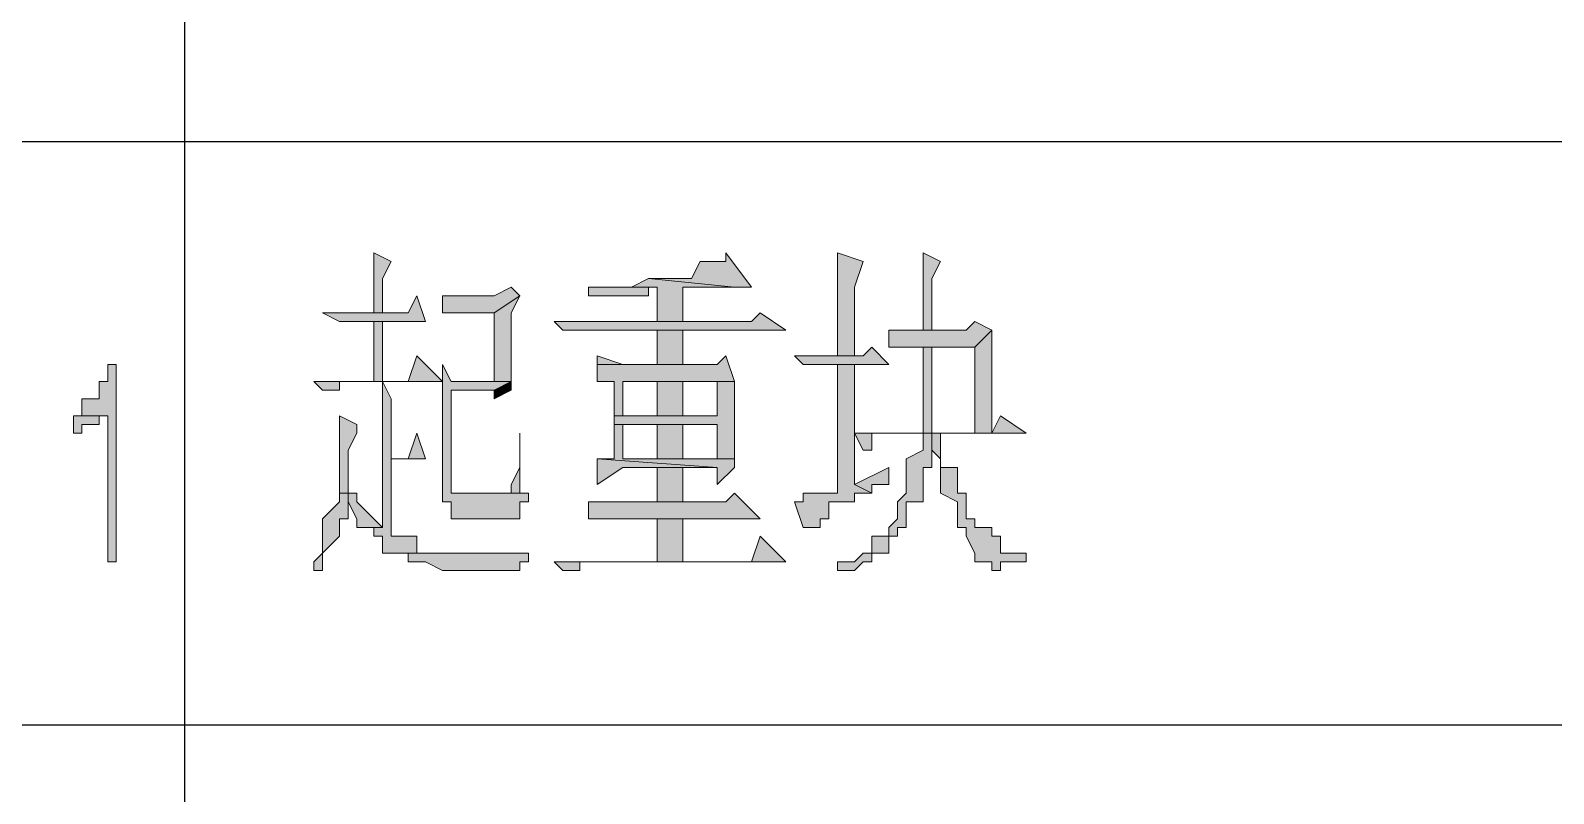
# Model space of a CAD drawing. Header units: millimetres. Extents: x 20 to 821, y 1 to 1134.
# Drawn here: x 616.32 to 648.25, y 234.86 to 250.87 of the extents above; entities that cross this region are included whole.
import ezdxf

# ---------------------------------------------------------------- set-up
doc = ezdxf.new("R2010")
doc.units = ezdxf.units.MM
doc.layers.add('1', color=7, linetype='Continuous')

msp = doc.modelspace()

# ---------------------------------------------------------------- hatches: boundary and pattern name
h = msp.add_hatch(color=0)
h.dxf.hatch_style = 2
h.paths.add_polyline_path([(623.52, 246.201732), (623.52, 244.941732), (623.7, 244.941732), (623.7, 245.661732), (623.88, 246.021732)])
h = msp.add_hatch(color=0)
h.dxf.hatch_style = 2
h.paths.add_polyline_path([(630.9, 246.201732), (630.9, 246.021732), (630.72, 246.021732), (630.36, 246.021732), (630.18, 245.661732), (629.28, 245.661732), (631.08, 245.481732), (631.44, 245.481732)])
h = msp.add_hatch(color=0)
h.dxf.hatch_style = 2
h.paths.add_polyline_path([(633.24, 246.201732), (633.24, 244.041732), (633.6, 244.041732), (633.6, 245.481732), (633.78, 246.021732)])
h = msp.add_hatch(color=0)
h.dxf.hatch_style = 2
h.paths.add_polyline_path([(635.04, 246.201732), (635.04, 244.581732), (635.22, 244.581732), (635.22, 245.661732), (635.4, 246.021732)])
h = msp.add_hatch(color=0)
h.dxf.hatch_style = 2
h.paths.add_polyline_path([(629.28, 245.661732), (628.92, 245.481732), (628.02, 245.481732), (629.46, 245.481732), (629.46, 244.761732), (630, 244.761732), (630, 245.481732), (630.18, 245.481732), (630.9, 245.481732), (631.08, 245.481732)])
h = msp.add_hatch(color=0)
h.dxf.hatch_style = 2
h.paths.add_polyline_path([(624.42, 245.301732), (624.24, 244.941732), (622.44, 244.941732), (622.8, 244.761732), (624.6, 244.761732)])
h = msp.add_hatch(color=0)
h.dxf.hatch_style = 2
h.paths.add_polyline_path([(626.4, 245.481732), (626.04, 245.301732), (624.96, 245.301732), (624.96, 244.941732), (626.04, 244.941732), (626.58, 245.301732)])
h = msp.add_hatch(color=0)
h.dxf.hatch_style = 2
h.paths.add_polyline_path([(626.58, 245.301732), (626.04, 244.941732), (626.04, 243.501732), (625.14, 243.501732), (626.4, 243.501732), (626.4, 243.861732), (626.4, 244.941732)])
h = msp.add_hatch(color=0)
h.dxf.hatch_style = 2
h.paths.add_polyline_path([(628.02, 245.481732), (628.02, 245.301732), (628.2, 245.301732), (629.28, 245.301732), (629.28, 245.481732), (629.46, 245.481732)])
h = msp.add_hatch(color=0)
h.dxf.hatch_style = 2
h.paths.add_polyline_path([(631.62, 244.941732), (631.44, 244.761732), (627.3, 244.761732), (627.48, 244.581732), (632.16, 244.581732)])
h = msp.add_hatch(color=0)
h.dxf.hatch_style = 2
h.paths.add_polyline_path([(623.52, 243.501732), (623.7, 243.501732), (623.7, 244.761732), (623.52, 244.761732)])
h = msp.add_hatch(color=0)
h.dxf.hatch_style = 2
h.paths.add_polyline_path([(636.12, 244.761732), (635.94, 244.581732), (634.32, 244.581732), (634.32, 244.221732), (636.12, 244.221732), (636.48, 244.581732)])
h = msp.add_hatch(color=0)
h.dxf.hatch_style = 2
h.paths.add_polyline_path([(629.46, 243.861732), (630, 243.861732), (630, 244.581732), (629.46, 244.581732)])
h = msp.add_hatch(color=0)
h.dxf.hatch_style = 2
h.paths.add_polyline_path([(636.48, 244.581732), (636.12, 244.221732), (636.12, 242.421732), (636.48, 242.421732)])
h = msp.add_hatch(color=0)
h.dxf.hatch_style = 2
h.paths.add_polyline_path([(624.42, 244.041732), (624.24, 243.501732), (622.26, 243.501732), (622.44, 243.321732), (622.8, 243.321732), (622.8, 243.501732), (624.96, 243.501732)])
h = msp.add_hatch(color=0)
h.dxf.hatch_style = 2
h.paths.add_polyline_path([(628.2, 244.041732), (628.2, 243.861732), (628.74, 243.861732)])
h = msp.add_hatch(color=0)
h.dxf.hatch_style = 2
h.paths.add_polyline_path([(630.9, 244.041732), (630.72, 243.861732), (628.2, 243.861732), (628.2, 243.501732), (628.56, 243.501732), (628.56, 243.321732), (628.56, 242.781732), (628.74, 242.781732), (628.74, 243.501732), (629.46, 243.501732), (631.08, 243.501732)])
h = msp.add_hatch(color=0)
h.dxf.hatch_style = 2
h.paths.add_polyline_path([(633.96, 244.221732), (633.78, 244.041732), (632.34, 244.041732), (632.52, 243.861732), (634.32, 243.861732)])
h = msp.add_hatch(color=0)
h.dxf.hatch_style = 2
h.paths.add_polyline_path([(635.22, 244.221732), (635.04, 244.221732), (635.04, 244.041732), (635.04, 242.421732), (635.22, 242.421732), (635.22, 244.041732)])
h = msp.add_hatch(color=0)
h.dxf.hatch_style = 2
h.paths.add_polyline_path([(618.12, 243.861732), (617.94, 243.861732), (617.94, 243.501732), (617.76, 243.501732), (617.76, 243.321732), (617.76, 243.141732), (617.4, 243.141732), (617.4, 242.781732), (617.22, 242.781732), (617.94, 242.781732), (617.94, 239.721732), (618.12, 239.721732)])
h = msp.add_hatch(color=0)
h.dxf.hatch_style = 2
h.paths.add_polyline_path([(624.96, 243.861732), (624.96, 240.981732), (625.14, 240.981732), (625.14, 240.621732), (625.32, 240.621732), (626.58, 240.621732), (626.58, 240.981732), (626.76, 240.981732), (626.76, 241.161732), (625.14, 241.161732), (625.14, 241.341732), (625.14, 243.321732), (626.04, 243.321732), (626.4, 243.501732), (625.14, 243.501732)])
h = msp.add_hatch(color=0)
h.dxf.hatch_style = 2
h.paths.add_polyline_path([(633.6, 243.861732), (633.24, 243.861732), (633.24, 241.161732), (632.52, 241.161732), (632.52, 240.981732), (632.34, 240.981732), (632.52, 240.441732), (632.88, 240.441732), (632.88, 240.621732), (633.06, 240.621732), (633.06, 240.981732), (633.6, 240.981732), (633.6, 241.161732), (633.96, 241.161732), (633.6, 241.341732)])
h = msp.add_hatch(color=0)
h.dxf.hatch_style = 2
h.paths.add_polyline_path([(623.7, 243.501732), (623.7, 240.441732), (623.52, 240.441732), (623.52, 240.261732), (623.7, 240.261732), (623.7, 239.901732), (623.88, 239.901732), (625.86, 239.901732), (625.68, 239.901732), (624.42, 239.901732), (624.42, 240.261732), (624.24, 240.261732), (623.88, 240.261732), (623.88, 240.441732), (623.88, 241.881732), (624.6, 241.881732), (623.88, 241.881732), (623.88, 243.141732)])
h = msp.add_hatch(color=0)
h.dxf.hatch_style = 2
h.paths.add_polyline_path([(626.4, 243.501732), (626.04, 243.321732), (626.04, 243.141732), (626.4, 243.321732)])
h = msp.add_hatch(color=0)
h.dxf.hatch_style = 2
h.paths.add_polyline_path([(631.08, 243.501732), (630.72, 243.501732), (630.72, 242.781732), (628.56, 242.781732), (628.56, 242.601732), (630.72, 242.601732), (630.72, 241.881732), (628.74, 241.881732), (631.08, 241.881732)])
h = msp.add_hatch(color=0)
h.dxf.hatch_style = 2
h.paths.add_polyline_path([(629.46, 242.781732), (630, 242.781732), (630, 243.501732), (629.46, 243.501732)])
h = msp.add_hatch(color=0)
h.dxf.hatch_style = 2
h.paths.add_polyline_path([(617.22, 242.781732), (617.22, 242.421732), (617.4, 242.421732), (617.4, 242.601732), (617.76, 242.601732), (617.76, 242.781732), (617.94, 242.781732)])
h = msp.add_hatch(color=0)
h.dxf.hatch_style = 2
h.paths.add_polyline_path([(622.8, 242.781732), (622.8, 241.161732), (622.98, 241.161732), (622.98, 240.981732), (623.16, 240.621732), (623.16, 240.441732), (623.52, 240.441732), (623.7, 240.441732), (623.52, 240.621732), (623.16, 240.981732), (623.16, 241.161732), (622.98, 241.161732), (622.98, 241.341732), (622.98, 242.061732), (623.16, 242.421732), (623.16, 242.601732)])
h = msp.add_hatch(color=0)
h.dxf.hatch_style = 2
h.paths.add_polyline_path([(636.66, 242.781732), (636.48, 242.421732), (633.6, 242.421732), (633.78, 242.061732), (633.96, 242.061732), (633.96, 242.421732), (637.2, 242.421732)])
h = msp.add_hatch(color=0)
h.dxf.hatch_style = 2
h.paths.add_polyline_path([(624.42, 242.421732), (624.24, 241.881732), (623.88, 241.881732), (624.6, 241.881732)])
h = msp.add_hatch(color=0)
h.dxf.hatch_style = 2
h.paths.add_polyline_path([(626.58, 242.421732), (626.58, 241.701732), (626.4, 241.341732), (626.4, 241.161732), (625.32, 241.161732), (626.76, 241.161732), (626.58, 241.161732)])
h = msp.add_hatch(color=0)
h.dxf.hatch_style = 2
h.paths.add_polyline_path([(628.56, 242.601732), (628.56, 241.881732), (628.2, 241.881732), (630.72, 241.701732), (630.72, 241.341732), (631.08, 241.701732), (631.08, 241.881732), (628.74, 241.881732), (628.74, 242.601732), (629.46, 242.601732)])
h = msp.add_hatch(color=0)
h.dxf.hatch_style = 2
h.paths.add_polyline_path([(629.46, 242.601732), (629.46, 241.881732), (630, 241.881732), (630, 242.601732), (630.72, 242.601732)])
h = msp.add_hatch(color=0)
h.dxf.hatch_style = 2
h.paths.add_polyline_path([(635.22, 242.421732), (635.04, 242.421732), (635.04, 242.061732), (634.68, 241.881732), (634.68, 241.161732), (634.5, 240.981732), (634.5, 240.621732), (634.32, 240.441732), (634.32, 240.261732), (633.96, 240.261732), (633.96, 239.901732), (633.78, 239.901732), (633.6, 239.721732), (633.24, 239.721732), (633.24, 239.541732), (633.6, 239.541732), (633.78, 239.721732), (633.96, 239.721732), (633.96, 239.901732), (634.32, 239.901732), (634.32, 240.261732), (634.5, 240.261732), (634.5, 240.441732), (634.68, 240.441732), (634.68, 240.621732), (634.68, 240.981732), (635.04, 240.981732), (635.04, 241.701732), (635.22, 241.701732)])
h = msp.add_hatch(color=0)
h.dxf.hatch_style = 2
h.paths.add_polyline_path([(635.4, 242.421732), (635.22, 242.421732), (635.22, 242.061732), (635.4, 241.881732), (635.4, 241.161732), (635.76, 240.981732), (635.76, 240.441732), (635.94, 240.441732), (635.94, 240.261732), (636.12, 239.901732), (636.12, 239.721732), (636.48, 239.721732), (636.48, 239.541732), (636.66, 239.541732), (636.66, 239.721732), (637.2, 239.721732), (637.2, 239.901732), (636.66, 239.901732), (636.66, 240.261732), (636.48, 240.261732), (636.48, 240.441732), (636.12, 240.441732), (636.12, 240.621732), (635.94, 240.621732), (635.94, 240.981732), (635.94, 241.161732), (635.76, 241.161732), (635.76, 241.701732), (635.4, 241.701732)])
h = msp.add_hatch(color=0)
h.dxf.hatch_style = 2
h.paths.add_polyline_path([(628.2, 241.881732), (628.2, 241.341732), (628.74, 241.701732), (630.72, 241.701732)])
h = msp.add_hatch(color=0)
h.dxf.hatch_style = 2
h.paths.add_polyline_path([(629.46, 240.981732), (630, 240.981732), (630, 241.701732), (629.46, 241.701732)])
h = msp.add_hatch(color=0)
h.dxf.hatch_style = 2
h.paths.add_polyline_path([(634.32, 241.701732), (633.6, 241.341732), (633.96, 241.161732), (633.96, 241.341732), (634.32, 241.341732)])
h = msp.add_hatch(color=0)
h.dxf.hatch_style = 2
h.paths.add_polyline_path([(622.8, 241.161732), (622.8, 240.981732), (622.44, 240.621732), (622.44, 239.901732), (622.26, 239.721732), (622.26, 239.541732), (622.44, 239.541732), (622.44, 239.901732), (622.8, 240.261732), (622.8, 240.621732), (622.98, 240.621732), (622.98, 241.161732)])
h = msp.add_hatch(color=0)
h.dxf.hatch_style = 2
h.paths.add_polyline_path([(631.08, 241.161732), (630.9, 240.981732), (628.02, 240.981732), (628.02, 240.621732), (631.62, 240.621732)])
h = msp.add_hatch(color=0)
h.dxf.hatch_style = 2
h.paths.add_polyline_path([(629.46, 239.721732), (630, 239.721732), (630, 240.621732), (629.46, 240.621732)])
h = msp.add_hatch(color=0)
h.dxf.hatch_style = 2
h.paths.add_polyline_path([(631.62, 240.261732), (631.44, 239.721732), (627.3, 239.721732), (627.48, 239.541732), (627.84, 239.541732), (627.84, 239.721732), (632.16, 239.721732)])
h = msp.add_hatch(color=0)
h.dxf.hatch_style = 2
h.paths.add_polyline_path([(626.76, 239.901732), (624.24, 239.901732), (624.24, 239.721732), (624.6, 239.721732), (624.96, 239.541732), (625.68, 239.541732), (626.58, 239.541732), (626.58, 239.721732), (626.76, 239.721732)])

# ---------------------------------------------------------------- linework, layer by layer
at = {"layer": '1', "color": 0, "lineweight": 25}
for points in [[(619.56, 89.781732), (619.56, 419.721732)], [(557.64, 248.541732), (821.16, 248.541732)], [(557.64, 236.301732), (821.16, 236.301732)], [(557.64, 236.301732), (821.16, 236.301732)]]:
    msp.add_lwpolyline(points, dxfattribs=at)
at = {"layer": '1', "color": 0, "lineweight": 5}
for points in [[(623.52, 246.201732), (623.52, 244.941732), (623.7, 244.941732), (623.7, 245.661732), (623.88, 246.021732), (623.52, 246.201732)], [(630.9, 246.201732), (630.9, 246.021732), (630.72, 246.021732), (630.36, 246.021732), (630.18, 245.661732), (629.28, 245.661732), (631.08, 245.481732), (631.44, 245.481732), (630.9, 246.201732)], [(633.24, 246.201732), (633.24, 244.041732), (633.6, 244.041732), (633.6, 245.481732), (633.78, 246.021732), (633.24, 246.201732)], [(635.04, 246.201732), (635.04, 244.581732), (635.22, 244.581732), (635.22, 245.661732), (635.4, 246.021732), (635.04, 246.201732)], [(629.28, 245.661732), (628.92, 245.481732), (628.02, 245.481732), (629.46, 245.481732), (629.46, 244.761732), (630, 244.761732), (630, 245.481732), (630.18, 245.481732), (630.9, 245.481732), (631.08, 245.481732), (629.28, 245.661732)], [(624.42, 245.301732), (624.24, 244.941732), (622.44, 244.941732), (622.8, 244.761732), (624.6, 244.761732), (624.42, 245.301732)], [(626.4, 245.481732), (626.04, 245.301732), (624.96, 245.301732), (624.96, 244.941732), (626.04, 244.941732), (626.58, 245.301732), (626.4, 245.481732)], [(626.58, 245.301732), (626.04, 244.941732), (626.04, 243.501732), (625.14, 243.501732), (626.4, 243.501732), (626.4, 243.861732), (626.4, 244.941732), (626.58, 245.301732)], [(628.02, 245.481732), (628.02, 245.301732), (628.2, 245.301732), (629.28, 245.301732), (629.28, 245.481732), (629.46, 245.481732), (628.02, 245.481732)], [(631.62, 244.941732), (631.44, 244.761732), (627.3, 244.761732), (627.48, 244.581732), (632.16, 244.581732), (631.62, 244.941732)], [(623.52, 243.501732), (623.7, 243.501732), (623.7, 244.761732), (623.52, 244.761732), (623.52, 243.501732)], [(636.12, 244.761732), (635.94, 244.581732), (634.32, 244.581732), (634.32, 244.221732), (636.12, 244.221732), (636.48, 244.581732), (636.12, 244.761732)], [(629.46, 243.861732), (630, 243.861732), (630, 244.581732), (629.46, 244.581732), (629.46, 243.861732)], [(636.48, 244.581732), (636.12, 244.221732), (636.12, 242.421732), (636.48, 242.421732), (636.48, 244.581732)], [(624.42, 244.041732), (624.24, 243.501732), (622.26, 243.501732), (622.44, 243.321732), (622.8, 243.321732), (622.8, 243.501732), (624.96, 243.501732), (624.42, 244.041732)], [(628.2, 244.041732), (628.2, 243.861732), (628.74, 243.861732), (628.2, 244.041732)], [(630.9, 244.041732), (630.72, 243.861732), (628.2, 243.861732), (628.2, 243.501732), (628.56, 243.501732), (628.56, 243.321732), (628.56, 242.781732), (628.74, 242.781732), (628.74, 243.501732), (629.46, 243.501732), (631.08, 243.501732), (630.9, 244.041732)], [(633.96, 244.221732), (633.78, 244.041732), (632.34, 244.041732), (632.52, 243.861732), (634.32, 243.861732), (633.96, 244.221732)], [(635.22, 244.221732), (635.04, 244.221732), (635.04, 244.041732), (635.04, 242.421732), (635.22, 242.421732), (635.22, 244.041732), (635.22, 244.221732)], [(618.12, 243.861732), (617.94, 243.861732), (617.94, 243.501732), (617.76, 243.501732), (617.76, 243.321732), (617.76, 243.141732), (617.4, 243.141732), (617.4, 242.781732), (617.22, 242.781732), (617.94, 242.781732), (617.94, 239.721732), (618.12, 239.721732), (618.12, 243.861732)], [(624.96, 243.861732), (624.96, 240.981732), (625.14, 240.981732), (625.14, 240.621732), (625.32, 240.621732), (626.58, 240.621732), (626.58, 240.981732), (626.76, 240.981732), (626.76, 241.161732), (625.14, 241.161732), (625.14, 241.341732), (625.14, 243.321732), (626.04, 243.321732), (626.4, 243.501732), (625.14, 243.501732), (624.96, 243.861732)], [(633.6, 243.861732), (633.24, 243.861732), (633.24, 241.161732), (632.52, 241.161732), (632.52, 240.981732), (632.34, 240.981732), (632.52, 240.441732), (632.88, 240.441732), (632.88, 240.621732), (633.06, 240.621732), (633.06, 240.981732), (633.6, 240.981732), (633.6, 241.161732), (633.96, 241.161732), (633.6, 241.341732), (633.6, 243.861732)], [(623.7, 243.501732), (623.7, 240.441732), (623.52, 240.441732), (623.52, 240.261732), (623.7, 240.261732), (623.7, 239.901732), (623.88, 239.901732), (625.86, 239.901732), (625.68, 239.901732), (624.42, 239.901732), (624.42, 240.261732), (624.24, 240.261732), (623.88, 240.261732), (623.88, 240.441732), (623.88, 241.881732), (624.6, 241.881732), (623.88, 241.881732), (623.88, 243.141732), (623.7, 243.501732)], [(626.4, 243.501732), (626.04, 243.321732), (626.04, 243.141732), (626.4, 243.321732), (626.4, 243.501732)], [(631.08, 243.501732), (630.72, 243.501732), (630.72, 242.781732), (628.56, 242.781732), (628.56, 242.601732), (630.72, 242.601732), (630.72, 241.881732), (628.74, 241.881732), (631.08, 241.881732), (631.08, 243.501732)], [(629.46, 242.781732), (630, 242.781732), (630, 243.501732), (629.46, 243.501732), (629.46, 242.781732)], [(617.22, 242.781732), (617.22, 242.421732), (617.4, 242.421732), (617.4, 242.601732), (617.76, 242.601732), (617.76, 242.781732), (617.94, 242.781732), (617.22, 242.781732)], [(622.8, 242.781732), (622.8, 241.161732), (622.98, 241.161732), (622.98, 240.981732), (623.16, 240.621732), (623.16, 240.441732), (623.52, 240.441732), (623.7, 240.441732), (623.52, 240.621732), (623.16, 240.981732), (623.16, 241.161732), (622.98, 241.161732), (622.98, 241.341732), (622.98, 242.061732), (623.16, 242.421732), (623.16, 242.601732), (622.8, 242.781732)], [(636.66, 242.781732), (636.48, 242.421732), (633.6, 242.421732), (633.78, 242.061732), (633.96, 242.061732), (633.96, 242.421732), (637.2, 242.421732), (636.66, 242.781732)], [(624.42, 242.421732), (624.24, 241.881732), (623.88, 241.881732), (624.6, 241.881732), (624.42, 242.421732)], [(626.58, 242.421732), (626.58, 241.701732), (626.4, 241.341732), (626.4, 241.161732), (625.32, 241.161732), (626.76, 241.161732), (626.58, 241.161732), (626.58, 242.421732)], [(628.56, 242.601732), (628.56, 241.881732), (628.2, 241.881732), (630.72, 241.701732), (630.72, 241.341732), (631.08, 241.701732), (631.08, 241.881732), (628.74, 241.881732), (628.74, 242.601732), (629.46, 242.601732), (628.56, 242.601732)], [(629.46, 242.601732), (629.46, 241.881732), (630, 241.881732), (630, 242.601732), (630.72, 242.601732), (629.46, 242.601732)], [(635.22, 242.421732), (635.04, 242.421732), (635.04, 242.061732), (634.68, 241.881732), (634.68, 241.161732), (634.5, 240.981732), (634.5, 240.621732), (634.32, 240.441732), (634.32, 240.261732), (633.96, 240.261732), (633.96, 239.901732), (633.78, 239.901732), (633.6, 239.721732), (633.24, 239.721732), (633.24, 239.541732), (633.24, 239.541732), (633.6, 239.541732), (633.78, 239.721732), (633.96, 239.721732), (633.96, 239.901732), (634.32, 239.901732), (634.32, 240.261732), (634.5, 240.261732), (634.5, 240.441732), (634.68, 240.441732), (634.68, 240.621732), (634.68, 240.981732), (635.04, 240.981732), (635.04, 241.701732), (635.22, 241.701732), (635.22, 242.421732)], [(635.4, 242.421732), (635.22, 242.421732), (635.22, 242.061732), (635.4, 241.881732), (635.4, 241.161732), (635.76, 240.981732), (635.76, 240.441732), (635.94, 240.441732), (635.94, 240.261732), (636.12, 239.901732), (636.12, 239.721732), (636.48, 239.721732), (636.48, 239.541732), (636.66, 239.541732), (636.66, 239.721732), (637.2, 239.721732), (637.2, 239.901732), (636.66, 239.901732), (636.66, 240.261732), (636.48, 240.261732), (636.48, 240.441732), (636.12, 240.441732), (636.12, 240.621732), (635.94, 240.621732), (635.94, 240.981732), (635.94, 241.161732), (635.76, 241.161732), (635.76, 241.701732), (635.4, 241.701732), (635.4, 242.421732)], [(628.2, 241.881732), (628.2, 241.341732), (628.74, 241.701732), (630.72, 241.701732), (628.2, 241.881732)], [(629.46, 240.981732), (630, 240.981732), (630, 241.701732), (629.46, 241.701732), (629.46, 240.981732)], [(634.32, 241.701732), (633.6, 241.341732), (633.96, 241.161732), (633.96, 241.341732), (634.32, 241.341732), (634.32, 241.701732)], [(622.8, 241.161732), (622.8, 240.981732), (622.44, 240.621732), (622.44, 239.901732), (622.26, 239.721732), (622.26, 239.541732), (622.44, 239.541732), (622.44, 239.901732), (622.8, 240.261732), (622.8, 240.621732), (622.98, 240.621732), (622.98, 241.161732), (622.98, 241.161732), (622.8, 241.161732)], [(631.08, 241.161732), (630.9, 240.981732), (628.02, 240.981732), (628.02, 240.621732), (631.62, 240.621732), (631.08, 241.161732)], [(629.46, 239.721732), (630, 239.721732), (630, 240.621732), (629.46, 240.621732), (629.46, 239.721732)], [(631.62, 240.261732), (631.44, 239.721732), (627.3, 239.721732), (627.48, 239.541732), (627.84, 239.541732), (627.84, 239.721732), (632.16, 239.721732), (631.62, 240.261732)], [(626.76, 239.901732), (624.24, 239.901732), (624.24, 239.721732), (624.6, 239.721732), (624.96, 239.541732), (625.68, 239.541732), (625.68, 239.541732), (626.58, 239.541732), (626.58, 239.721732), (626.76, 239.721732), (626.76, 239.901732)]]:
    msp.add_lwpolyline(points, dxfattribs=at)

doc.saveas('drawing.dxf')
